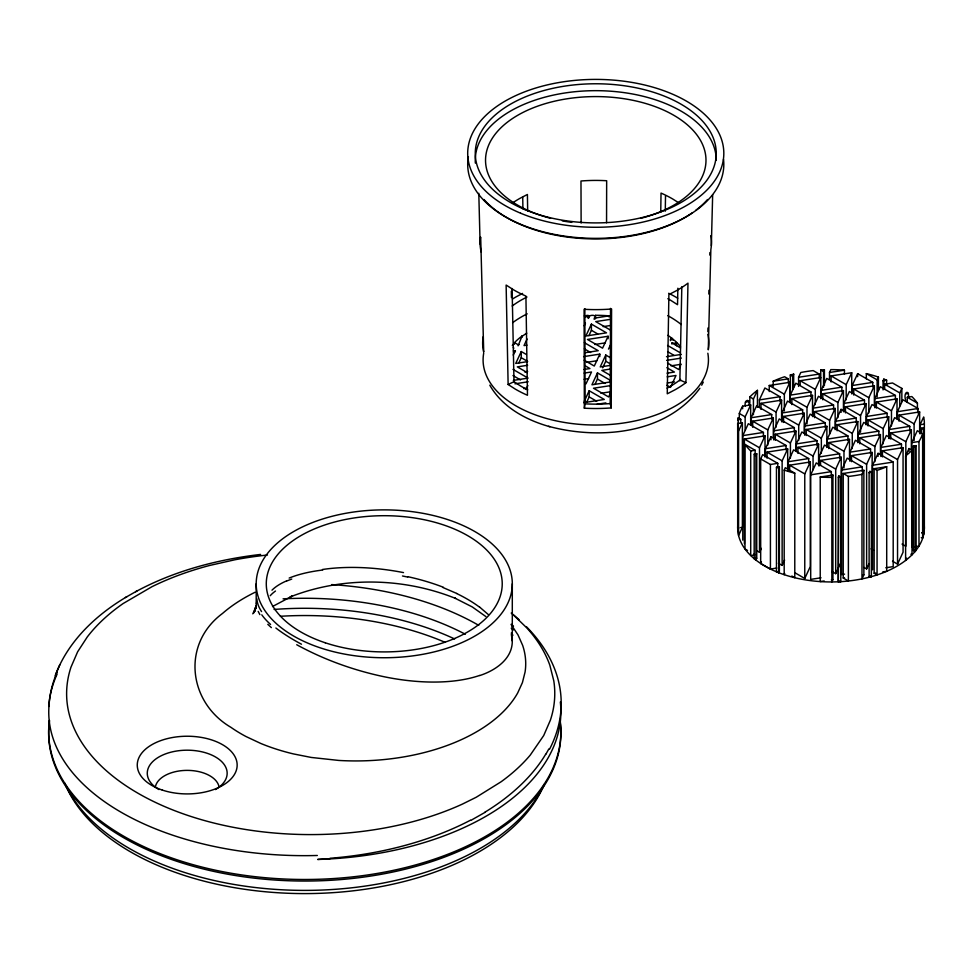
<?xml version="1.0" encoding="UTF-8"?>
<svg xmlns="http://www.w3.org/2000/svg" width="973" height="973" viewBox="0 0 973 973"><rect width="100%" height="100%" fill="white"/><g stroke="black" fill="none" stroke-linecap="round" stroke-linejoin="round"><path stroke-width="1.46" d="M479.774 675.542C495.196 670.555 512.491 659.037 512.284 640.964L512.309 583.8A128.059 73.936 0 0 0 320.226 519.777A128.059 73.936 0 0 0 320.226 647.836A128.059 73.936 0 0 0 512.309 583.8M606.556 222.756L606.666 180.735A108.112 62.418 0 0 0 580.978 181.002L581.124 223.012M611.226 407.906L611.579 309A115.678 66.784 0 0 1 584.092 309.28L584.347 408.186A113.099 65.3 0 0 0 611.226 407.906L610.193 403.576L610.533 308.38M660.74 212.126L661.032 193.08A108.112 62.418 0 0 1 672.684 198.978L678.643 202.761M665.277 211.177L665.508 195.95M677.853 288.227L677.536 304.695L670.847 300.402A105.534 60.934 0 0 0 667.831 298.699M667.052 388.142L669.923 386.561A105.534 60.934 0 0 0 679.884 380.005L681.818 286.743M685.916 382.644L687.972 283.167A115.678 66.784 0 0 1 677.05 290.355L668.889 294.588L667.259 393.81L675.238 389.674A113.099 65.3 0 0 0 685.916 382.644L679.884 380.005M707.858 331.769L707.955 327.998M708.818 294.053L708.916 290.282M709.804 255.084L709.876 252.566M711.336 245.61L712.662 194.807M738.264 524.301L738.191 417.855L740.794 419.351L740.794 423.279M737.899 524.362L738.069 523.146M921.638 433.423L921.638 428.193L924.046 427.816L923.778 533.995L921.905 532.912M923.803 533.885L924.046 427.816M584.347 408.186L585.114 403.831L584.858 308.648M256.008 605.717L254.999 611.141L256.641 602.445M255.607 607.651L253.892 612.82L256.313 605.632M255.121 609.098L256.386 605.413M126.818 596.729C95.828 615.021 67.757 641.462 55.133 675.858M56.264 673.182L59.767 664.839M521.929 336.39L522.1 336.026A93.335 53.892 0 0 0 514.486 342.593L514.486 344.138M513.245 355.084L515.325 350.621L513.403 350.912M518.086 345.841L521.844 336.561A93.213 53.819 0 0 1 526.758 333.167M526.296 354.44L521.26 351.533L515.726 363.452L527.524 361.628M527.086 338.981L524.021 345.597L526.965 345.135M518.804 363.002L521.26 357.711L521.26 351.533M525.992 389.48L527.828 385.515M584.226 325.846L585.454 323.194M588.215 318.414C587.084 314.133 599.563 314.145 594.15 319.339M591.402 324.118L585.868 336.026L606.507 332.839L591.402 324.118L591.402 330.285L588.933 335.588M585.989 383.885L591.523 371.978L584.153 373.109M583.593 356.629L599.806 354.123L594.284 366.03L584.201 360.217M608.101 336.269L602.567 348.176L587.461 339.455L608.101 336.269L608.101 338.738M584.262 401.338L589.176 390.745L604.282 399.465L583.642 402.664M610.059 380.163L597.458 372.89L591.937 384.809L611.093 381.842M610.789 357.942L605.753 355.036L600.219 366.955L610.533 365.361M608.502 349.1L610.351 345.123M586.719 402.214L589.176 396.923L589.176 390.745M595.002 384.359L597.458 379.069L597.458 372.89M602.676 367.83L605.753 361.214L605.753 355.036M610.472 392.983L608.636 396.96L593.518 388.239L611.214 385.503M670.348 340.684L671.188 337.74L667.952 335.308M680.614 365.568L678.765 369.533L667.429 362.99M679.872 380.857L680.565 379.373M742.387 422.781L742.387 527.342L738.58 535.539L738.58 430.978L742.387 422.781L737.68 423.51L737.68 528.071L738.86 527.889M745.148 429.908L745.148 416.845L750.67 404.926L742.642 406.167A93.335 53.892 0 0 0 739.31 413.476L739.31 418.706M753.43 414.668L753.43 398.991L757.444 390.343L757.444 407.334M742.788 540.173L742.788 435.612L748.322 423.705L763.428 432.426L763.428 436.974M751.083 425.335L751.083 417.758L756.605 405.85L771.723 414.571L771.723 419.12M759.366 407.48L759.366 399.903L764.9 387.996L780.005 396.716L780.005 401.265M755.912 560.059L755.912 455.498L756.739 453.71L754.184 454.099L754.184 558.66L755.912 560.059L756.739 558.259L756.739 453.71M756.982 550.876L759.499 552.323L759.499 447.762L765.021 435.855L744.381 439.042L744.381 543.603M767.782 445.062L767.782 429.908L773.316 418.001L752.676 421.187L752.676 427.256M776.065 427.208L776.065 412.066L781.599 400.146L760.959 403.333L760.959 409.402M784.347 410.874L784.347 394.211L789.881 382.292L769.242 385.478L769.242 391.547M792.642 389.419L792.642 376.356L793.676 374.119L790.307 375.006L790.307 394.612M776.868 568.05L770.421 569.047L760.679 563.489L760.679 458.928L762.674 454.622L777.78 463.343L777.78 467.271M765.435 456.264L765.435 448.687L770.957 436.768L786.075 445.488L786.075 450.037M773.717 439.93L773.717 430.832L779.251 418.913L794.357 427.634L794.357 432.182M782 422.075L782 412.978L787.534 401.058L802.64 409.791L802.64 414.328M790.295 402.7L790.295 395.123L795.817 383.204L810.935 391.937L810.935 396.473M798.578 386.415L798.578 377.269L800.779 372.513A93.335 53.892 0 0 1 813.197 370.604L819.217 374.082L819.217 377.998M778.741 572.708L778.741 468.147L779.373 466.772L776.466 467.222L776.466 571.783L778.741 572.708L779.373 571.333L779.373 466.772M778.351 563.221L782.134 565.398L782.134 460.837L787.668 448.918L767.028 452.117L767.028 458.174M790.417 458.137L790.417 442.983L795.95 431.063L775.311 434.262L775.311 440.319M798.699 440.283L798.699 425.128L804.233 413.209L783.593 416.408L783.593 422.464M806.994 423.948L806.994 407.273L812.516 395.354L791.876 398.553L791.876 404.61M815.277 404.573L815.277 389.419L820.811 377.512L800.171 380.698L800.171 385.247M823.559 387.254L823.559 371.564L824.411 369.752L820.738 369.947L820.811 398.723M784.749 573.462L784.189 574.678L784.189 470.117L785.308 467.697L794.783 473.158L794.783 577.719L791.827 576.016M788.069 470.847L788.069 461.761L793.603 449.842L808.709 458.563L808.709 463.112M796.352 451.484L796.352 443.907L801.886 431.988L816.992 440.708L816.992 445.257M804.647 435.138L804.647 426.052L810.168 414.133L825.286 422.854L825.286 427.402M812.929 415.775L812.929 408.198L818.463 396.279L833.569 404.999L833.569 409.548M821.212 397.921L821.212 390.343L826.746 378.424L841.852 387.145L841.852 391.693M829.495 379.02L829.495 372.489L830.833 369.618A93.335 53.892 0 0 1 844.442 370.178L844.442 374.094M759.499 552.323L761.336 548.358M760.679 563.489L761.433 561.871M794.698 572.647L804.768 578.461L804.768 473.912L810.302 461.993L789.662 465.179L789.662 471.248M813.051 469.691L813.051 456.057L818.585 444.138L797.945 447.325L797.945 453.394M821.346 453.357L821.346 438.203L826.868 426.283L806.228 429.482L806.228 435.539M829.628 433.982L829.628 420.348L835.162 408.429L814.523 411.628L814.523 417.685M837.911 417.648L837.911 402.494L843.445 390.574L822.805 393.773L822.805 399.83M846.194 399.794L846.194 384.639L851.728 372.72L831.088 375.919L831.088 381.975M821.03 577.792L810.704 579.385L810.704 474.824L816.238 462.905L831.343 471.637L831.343 476.174M818.998 466.067L818.998 456.969L824.52 445.05L839.638 453.783L839.638 458.319M827.281 446.692L827.281 439.115L832.815 427.208L847.921 435.928L847.921 440.477M835.564 428.838L835.564 421.26L841.098 409.353L856.204 418.074L856.204 422.623M843.846 410.983L843.846 403.406L849.38 391.499L864.486 400.219L864.486 404.768M852.141 393.128L852.141 385.551L857.663 373.644L872.781 382.365L872.781 386.913M782.134 565.398L784.591 560.095M832.937 475.055L832.937 579.616L831.854 581.939L831.854 477.39L832.937 475.055L820.227 477.025L820.227 581.586L824.204 580.966M831.915 571.504L835.698 573.681L835.698 469.12L841.219 457.213L820.58 460.399L820.58 464.948M843.98 467.94L843.98 451.265L849.514 439.358L828.874 442.545L828.874 448.602M852.263 448.565L852.263 433.411L857.797 421.504L837.157 424.69L837.157 430.759M860.546 432.231L860.546 415.556L866.079 403.649L845.44 406.836L845.44 412.905M868.84 412.856L868.84 397.714L874.362 385.795L853.722 388.981L853.722 395.05M877.123 396.85L877.123 379.859L878.412 377.074A93.335 53.892 0 0 0 866.323 373.62L866.323 378.85M838.3 477.22L838.872 475.979L840.806 477.086L840.806 581.647L838.3 581.781L838.3 477.22L840.806 477.086M844.576 574.143L841.633 574.605L841.633 470.044L847.167 458.125L862.273 466.845L862.273 471.394M849.915 461.275L849.915 452.19L855.449 440.27L870.555 448.991L870.555 453.54M858.198 441.912L858.198 434.335L863.732 422.416L878.838 431.136L878.838 435.685M866.493 424.058L866.493 416.48L872.015 404.561L887.133 413.282L887.133 417.831M874.776 407.723L874.776 398.626L880.31 386.707L895.415 395.439L895.415 399.976M883.058 389.918L883.058 380.771L883.849 379.081L886.622 380.224L886.622 385.454M804.768 578.461L810.302 566.554L810.302 461.993M863.866 470.275L863.866 574.836L861.981 578.899L861.981 474.338L863.866 470.275L843.226 473.474L843.226 578.035L848.383 581.003L848.383 476.442L843.226 473.474M864.097 567.441L866.615 568.901L866.615 464.34L872.149 452.421L851.509 455.619L851.509 461.676M874.897 461.64L874.897 446.485L880.431 434.566L859.791 437.765L859.791 443.822M883.192 443.785L883.192 428.631L888.714 416.712L868.074 419.91L868.074 425.967M891.475 425.931L891.475 410.776L897.009 398.857L876.369 402.056L876.369 408.113M899.757 405.996L899.757 392.922L901.849 388.409L892.545 382.985L884.652 384.201L884.652 389.431M869.108 472.696L869.801 471.2L871.358 472.1L871.358 576.648L869.108 577.257L869.108 472.696L871.358 472.1M872.55 569.813L872.55 465.252L878.084 453.345L893.19 462.066L893.19 566.627L885.819 567.77M880.845 456.495L880.845 447.41L886.367 435.49L901.485 444.211L901.485 448.76M889.127 438.641L889.127 429.555L894.661 417.636L909.767 426.356L909.767 430.905M897.41 419.278L897.41 411.701L902.944 399.781L918.05 408.502L918.05 413.051M905.693 400.377C902.92 391.827 909.5 389.018 908.454 397.337M835.698 573.681L841.219 561.762L841.219 457.213M838.3 581.781L838.872 475.979M892.509 561.202L897.544 564.121L897.544 459.56L903.066 447.641L882.426 450.827L882.426 456.896M902.044 544.077L905.827 546.267L905.827 441.706L911.36 429.786L890.721 432.973L890.721 439.042M914.109 440.514L914.109 423.851L919.643 411.932L899.003 415.13L899.003 421.187M906.666 558.161L905.608 560.448L905.608 455.899L909.013 448.553L912.005 450.28L912.005 554.841L910.886 554.196M914.024 546.826L911.762 547.179L911.762 442.618L917.296 430.698L922.635 433.788L922.635 538.349L921.297 537.57M920.044 433.922L920.044 424.763L923.669 416.979A93.335 53.892 0 0 1 924.35 424.106L924.35 528.667L923.268 528.826M866.615 568.901L869.071 563.598M869.108 577.257L869.582 576.223M897.544 564.121L903.066 552.202L903.066 447.641M911.762 547.179L912.115 546.437M252.773 613.829L256.349 606.605M701.715 385.199L703.284 382.073M256.373 606.52L254.549 609.767L256.227 607.699M545.829 754.306L548.869 748.906M699.879 388.251C666.298 434.019 599.806 440.173 548.541 426.32M745.379 405.996C744.199 404.063 746.23 397.775 749.076 401.496L749.076 405.425M916.128 445.622L915.082 446.911L915.009 551.557L913.355 550.609L913.355 446.048L916.128 445.622L916.128 550.183L915.009 551.557M915.009 446.996L913.355 446.048M512.284 345.415L514.729 342.751L518.086 344.673M272.525 606.52L292.593 595.865L290.1 596.96C342.605 576.259 403.309 577.439 455.534 598.407L454.756 598.067L472.282 606.945L485.843 616.554M484.98 812.394L470.847 820.397M135.636 591.718C174.179 570.871 217.271 559.499 260.63 554.428M125.383 597.544L136.938 590.976M526.965 297.008L521.589 299.866A105.534 60.934 0 0 0 512.187 305.996M522.586 293.42L516.274 296.753A113.099 65.3 0 0 0 512.491 299.027M508.125 384.493L515.289 389.103A113.099 65.3 0 0 0 527.463 395.269L525.919 296.072A115.678 66.784 0 0 1 513.452 289.772L506.13 285.053L508.125 384.493L513.987 381.732L520.664 386.038A105.534 60.934 0 0 0 527.731 389.796M286.682 581.039L291.742 579.069M871.212 576.697L870.288 576.04M594.15 318.171L608.307 315.982M610.485 319.326L595.744 321.601L610.849 330.321M603.114 326.636L610.485 325.493M513.318 347.252L513.732 348.346M594.831 344.491L605.145 342.897M584.955 352.737L598.225 350.694L584.372 342.691M670.348 339.528C673.17 337.643 680.553 344.856 671.942 342.958L671.942 344.114M527.646 365.276L517.32 366.882L527.39 372.695M524.69 371.917L527.646 371.455M586.537 362.345L596.863 360.752M513.343 380.394L528.084 378.108L512.978 369.387M584.031 369.46L589.93 368.548L584.895 365.641M666.493 356.702L681.234 354.415M514.936 383.824L528.205 381.769M610.655 369.01L601.813 370.385L610.618 375.469M666.602 360.363L681.343 358.076M523.778 388.628L526.734 388.166M584.153 379.288L588.58 378.606M671.029 365.848L681.343 364.255M667.052 373.182L674.423 372.051L666.87 367.685M667.162 376.843L676.004 375.469L670.482 387.388L666.7 385.211M600.888 393.274L611.214 391.669M667.162 383.021L674.532 381.878M597.033 404.269L605.875 402.895M773.194 386.427L773.194 381.197L788.288 378.862L788.288 382.778M798.578 377.269L819.217 374.082M829.495 372.489L844.442 370.178M745.379 402.068L749.076 401.496M759.366 399.903L780.005 396.716M790.295 395.123L810.935 391.937M821.212 390.343L841.852 387.145M852.141 385.551L872.781 382.365M883.058 380.771L886.622 380.224M737.899 419.801L740.794 419.351M751.083 417.758L771.723 414.571M782 412.978L802.64 409.791M812.929 408.198L833.569 404.999M843.846 403.406L864.486 400.219M874.776 398.626L895.415 395.439M905.693 393.846L908.454 393.42M907.286 402.494L907.286 397.276L911.859 396.57A93.335 53.892 0 0 1 917.417 403.114L917.417 409.657M742.788 435.612L763.428 432.426M773.717 430.832L794.357 427.634M804.647 426.052L825.286 422.854M835.564 421.26L856.204 418.074M866.493 416.48L887.133 413.282M897.41 411.701L918.05 408.502M747.532 550.438L744.99 548.979L744.99 444.418A93.335 53.892 0 0 0 750.706 450.961L755.145 450.28L755.145 455.51M765.435 448.687L786.075 445.488M796.352 443.907L816.992 440.708M827.281 439.115L847.921 435.928M858.198 434.335L878.838 431.136M889.127 429.555L909.767 426.356M920.044 424.763L924.35 424.106M760.679 458.928L770.421 464.486L777.78 463.343M788.069 461.761L808.709 458.563M818.998 456.969L839.638 453.783M849.915 452.19L870.555 448.991M880.845 447.41L901.485 444.211M911.762 442.618L918.986 441.499A93.335 53.892 0 0 0 922.635 433.788M810.704 474.824L831.343 471.637M841.633 470.044L862.273 466.845M872.55 465.252L893.19 462.066M874.143 468.682L877.062 470.373L877.062 574.934L874.143 573.243L874.143 468.682L886.707 466.736L886.707 571.297L882.779 571.905M740.623 527.609L742.387 527.342M754.598 554.926L750.706 555.522L750.706 450.961M754.184 558.66L756.739 558.259M921.942 532.705L924.046 532.377M916.274 546.485L918.986 546.06L918.986 441.499M776.466 571.783L779.373 571.333M913.355 550.609L916.128 550.183M831.343 579.872L832.937 579.616M843.226 578.035L844.515 577.828M862.577 575.031L863.866 574.836M874.143 573.243L875.712 573M330.127 858.66L317.672 859.451A256.118 147.872 0 0 0 560.326 702.032M584.347 315.945L588.215 317.259M585.393 316.784C584.834 314.753 591.17 314.741 589.054 317.745M402.481 575.98L407.699 577.062M549.903 426.733C526.162 420.117 502.311 407.261 489.808 385.199M778.741 468.147L776.466 467.222M443.043 587.558L456.787 593.469M296.729 644.734C324.252 659.816 354.123 670.506 384.822 676.892A136.901 64.68 16 0 0 479.628 675.444M866.323 373.62L877.123 379.859M884.652 384.201L899.757 392.922M907.286 397.276L917.417 403.114M820.738 369.947L823.559 371.564M831.088 375.919L846.194 384.639M853.722 388.981L868.84 397.714M876.369 402.056L891.475 410.776M899.003 415.13L914.109 423.851M921.638 428.193L923.778 429.434M790.307 375.006L792.642 376.356M800.171 380.698L815.277 389.419M822.805 393.773L837.911 402.494M845.44 406.836L860.546 415.556M868.074 419.91L883.192 428.631M890.721 432.973L905.827 441.706M788.288 378.862L784.615 376.746A93.335 53.892 0 0 0 773.194 381.197M769.242 385.478L784.347 394.211M791.876 398.553L806.994 407.273M814.523 411.628L829.628 420.348M837.157 424.69L852.263 433.411M859.791 437.765L874.897 446.485M882.426 450.827L897.544 459.56M671.942 342.958L680.565 347.933M667.6 345.464L680.188 352.737M757.444 390.343A93.335 53.892 0 0 0 749.83 396.911L753.43 398.991M760.959 403.333L776.065 412.066M783.593 416.408L798.699 425.128M806.228 429.482L821.346 438.203M828.874 442.545L843.98 451.265M851.509 455.619L866.615 464.34M667.6 351.642L673.888 355.279M739.31 413.476L745.148 416.845M752.676 421.187L767.782 429.908M775.311 434.262L790.417 442.983M797.945 447.325L813.051 456.057M820.58 460.399L835.698 469.12M591.402 330.285L597.69 333.921M744.381 439.042L759.499 447.762M767.028 452.117L782.134 460.837M789.662 465.179L804.768 473.912M584.372 348.869L590.66 352.506M605.753 361.214L610.789 364.121M744.99 444.418L755.145 450.28M597.458 379.069L605.011 383.423M871.127 548.869L873.645 550.317M521.26 357.711L527.561 361.348M589.176 396.923L596.729 401.277M512.978 375.566L520.531 379.92M839.48 580.881L840.806 581.647M753.88 554.099L754.513 554.476M677.695 298.2L676.223 297.324A113.099 65.3 0 0 0 668.67 293.287M755.912 455.498L754.294 454.184M479.835 607.261L488.568 614.766M271.358 627.609L267.794 624.338M512.953 614.486L526.965 628.059A245.622 141.815 0 0 1 549.83 665.204L553.795 680.845A246.351 142.228 0 0 1 550.365 720.215L543.712 735.539L530.249 755.109A248.066 143.226 0 0 1 501.071 781.793L476.271 797.228L462.43 804.087A244.187 140.976 0 0 1 214.644 823.219A244.187 140.976 0 0 1 67.611 706.471A245.22 141.572 0 0 1 70.993 667.125L77.633 651.801L87.242 637.011A245.403 141.681 0 0 1 123.182 603.515L152.019 586.67A246.169 142.119 0 0 1 209.536 565.483L235.04 559.743A246.169 142.131 0 0 1 267.466 555.024M511.287 624.812L517.989 634.883L522.623 645.306A165.349 95.463 0 0 1 525.079 672.027L522.416 682.596L517.709 692.922A168.791 97.458 0 0 1 492.435 721.188A171.26 98.869 0 0 1 385.101 759.451A168.086 97.045 0 0 1 338.75 760.436L311.238 757.444L293.505 753.929A161.554 93.274 0 0 1 260.667 743.408L246.047 736.549A154.914 89.443 0 0 1 230.942 727.342C188.105 702.238 181.392 643.895 222.525 613.44A172.89 99.818 0 0 1 255.035 592.289M511.275 633.046L512.917 635.247M259.864 614.608L258.186 611.397M511.336 634.323L512.284 640.964M480.698 237.351L483.715 352.141A113.099 65.3 0 0 1 483.228 336.634M478.801 193.286L480.103 244.053M511.324 291.231L511.445 297.568M512.114 288.507L513.987 381.732M527.67 210.971L527.415 194.478L519.789 198.431A108.112 62.418 0 0 0 512.503 203.016M522.732 197.434L522.915 208.854M256.191 583.8L256.215 603.467M919.643 411.932L919.643 433.143M911.36 429.786L911.36 449.49M909.013 448.553L909.013 451.168M901.849 388.409L901.849 401.484M897.009 398.857L897.009 418.56M888.714 416.712L888.714 437.935M883.849 379.081L883.849 388.227M880.431 434.566L880.431 454.269M878.412 377.074L878.412 390.149M878.084 453.345L878.084 456.373M874.362 385.795L874.362 405.498M872.149 452.421L872.149 556.982M866.079 403.649L866.079 424.86M857.797 421.504L857.797 442.715M857.663 373.644L857.663 376.673M851.728 372.72L851.728 393.943M849.514 439.358L849.514 459.049M843.445 390.574L843.445 411.786M841.098 409.353L841.098 412.382M835.162 408.429L835.162 429.64M826.868 426.283L826.868 447.495M824.411 369.752L824.411 385.43M818.585 444.138L818.585 465.349M812.516 395.354L812.516 416.578M804.233 413.209L804.233 432.912M795.95 431.063L795.95 450.767M793.676 374.119L793.676 387.181M789.881 382.292L789.881 401.995M787.668 448.918L787.668 470.141M781.599 400.146L781.599 421.358M773.316 418.001L773.316 437.692M770.957 436.768L770.957 439.796M770.421 464.486L770.421 569.047M765.021 435.855L765.021 457.067M750.67 404.926L750.67 424.532M749.83 396.911L749.83 403.442M742.642 406.167L742.642 408.782M738.191 417.855L738.191 420.47M676.503 345.731L676.503 342.253A93.335 53.892 0 0 1 680.492 346.704M673.109 340.258C673.657 338.592 669.582 335.892 671.261 339.893M609.098 317.016L609.098 315.86A93.335 53.892 0 0 0 595.756 315.301M599.806 354.123L599.806 356.592M595.488 315.301L595.488 318.767M522.1 336.026L522.1 337.181M515.325 350.621L515.325 351.776M158.976 789.553A39.929 23.048 0 0 1 158.976 756.945A39.929 23.048 0 0 1 215.447 756.945A39.929 23.048 0 0 1 215.447 789.553M155.364 786.938A32.012 18.487 0 0 1 187.205 770.373A32.012 18.487 0 0 1 219.059 786.938M48.82 706.471A256.118 147.872 0 0 1 57.091 674.143M511.202 624.24A256.118 147.872 0 0 1 513.525 626.101M317.332 855.474A256.045 143.846 -0.1 0 1 48.954 706.471A256.215 153.284 -1.3 0 1 56.933 672.586M526.381 626.661A256.215 153.284 -1.3 0 1 549.636 749.04M511.214 613.075A256.215 153.284 -1.3 0 1 519.108 619.74M560.326 721.881A256.118 147.872 0 0 1 303.564 879.483A256.118 147.872 0 0 1 49.38 720.494M331.659 584.591A246.035 142.046 0 0 1 478.74 625.347M511.239 628.181A246.035 142.046 0 0 1 513.27 630.03M274.106 609.439A238.008 137.412 0 0 1 454.634 638.957M280.455 616.274A235.442 135.928 0 0 1 445.026 642.289M283.07 598.845A238.008 137.412 0 0 1 465.325 634.25M456.665 593.53A116.468 52.056 9.6 0 1 479.713 607.286M407.845 576.697A116.955 52.128 9.6 0 1 443.42 587.291M322.464 569.497A120.786 51.837 9.8 0 1 403.515 572.598M289.176 578.071A125.262 46.23 8.4 0 1 322.744 570.02M271.99 590.185A128.728 43.931 6.7 0 1 286.427 580.954M270.239 595.707A125.602 42.605 6.3 0 1 275.493 591.025M544.223 784.445A246.169 142.119 0 0 1 303.625 893.591A246.169 142.119 0 0 1 64.802 783.156M544.394 784.25A248.091 143.238 0 0 1 305.911 890.392A248.091 143.238 0 0 1 65.75 785.527M470.531 820.178A256.884 152.53 -1.7 0 1 330.066 858.271M545.658 754.27A258.271 154.221 -1.5 0 1 484.773 812.285M560.326 723.438A256.118 147.872 0 0 1 302.36 881.039A256.118 147.872 0 0 1 49.562 720.665M301.484 644.223A118.645 33.836 17.8 0 1 275.882 628.011M270.555 624.435A126.149 42.471 13.8 0 1 261.81 614.827M261.567 611.591A135.101 48.249 10.1 0 1 256.921 598.869M923.839 522.428A93.335 53.892 0 0 1 832.499 581.939A93.335 53.892 0 0 1 737.923 524.131M912.005 450.28A93.335 53.892 0 0 1 905.608 455.899M886.707 466.736A93.335 53.892 0 0 1 877.062 470.373M861.981 474.338A93.335 53.892 0 0 1 848.383 476.442M831.854 477.39A93.335 53.892 0 0 1 820.227 477.025M794.783 473.158A93.335 53.892 0 0 1 784.189 470.117M738.58 430.978A93.335 53.892 0 0 1 737.68 423.51M710.764 235.673A115.678 66.784 0 0 1 710.849 249.575L708.283 349.806A113.099 65.3 0 0 0 707.797 334.286M481.161 251.971A115.678 66.784 0 0 1 480.504 237.084M610.193 403.576A105.534 60.934 0 0 1 585.114 403.831M512.601 322.72A105.108 60.691 0 0 1 527.208 313.829M667.819 315.666A105.108 60.691 0 0 1 681.246 324.532M550.56 218.28A110.229 63.646 0 0 1 508.976 120.993A110.229 63.646 0 0 1 682.547 120.993A110.229 63.646 0 0 1 640.952 218.28M571.796 222.355A110.229 63.646 0 0 1 562.321 220.883M475.359 163.111A120.494 69.57 0 0 1 593.262 90.684A120.494 69.57 0 0 1 716.25 160.241M707.833 353.248A112.673 65.057 0 0 1 595.756 425.019A112.673 65.057 0 0 1 483.69 353.248M723.511 159.329A128.059 73.936 0 0 1 593.554 238.349A128.059 73.936 0 0 1 468.39 156.787M707.541 199.514A125.626 72.525 0 0 1 695.853 210.241M692.217 212.88A125.626 72.525 0 0 1 483.982 199.514M608.125 316.018A93.213 53.819 0 0 1 609.657 316.14M518.56 345.001A93.335 53.892 0 0 1 519.047 344.588M162.236 790.052A49.939 28.837 0 0 0 237.157 765.07A49.939 28.837 0 0 0 162.236 740.1A49.939 28.837 0 0 0 162.236 790.052M325.262 642.788A117.976 68.11 0 0 0 502.226 583.8A117.976 68.11 0 0 0 325.262 524.824A117.976 68.11 0 0 0 325.262 642.788M525.055 209.669A120.494 69.57 0 0 0 715.605 160.521A120.494 69.57 0 0 0 546.607 89.82A120.494 69.57 0 0 0 525.055 209.669M520.616 213.209A128.059 73.936 0 0 0 723.134 160.971A128.059 73.936 0 0 0 543.53 85.831A128.059 73.936 0 0 0 520.616 213.209"/></g></svg>
